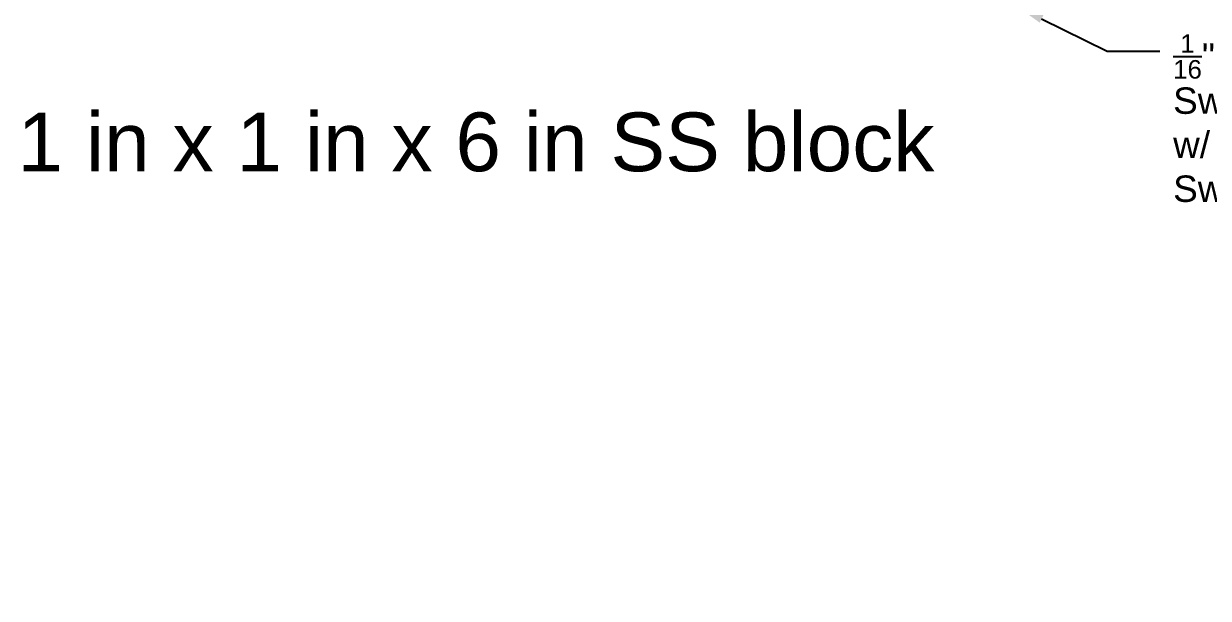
# Model space of a CAD drawing. Header units: inches. Extents: x 8.2 to 16.79, y 19.82 to 25.52.
# Drawn here: x 8.202 to 12.234, y 19.816 to 21.774 of the extents above; entities that cross this region are included whole.
import ezdxf
from ezdxf import colors
from ezdxf.entities.mleader import LeaderData, LeaderLine
from ezdxf.math import Vec2, Vec3

# ---------------------------------------------------------------- set-up
doc = ezdxf.new("R2010")
doc.units = ezdxf.units.IN
doc.header["$MEASUREMENT"] = 0
doc.styles.get("Standard").update_dxf_attribs({"font": 'Arial.ttf'})

msp = doc.modelspace()

# ---------------------------------------------------------------- texts
at = {"color": 3, "insert": (8.18061, 21.47127), "char_height": 0.2, "attachment_point": 1}
msp.add_mtext_dynamic_manual_height_columns('1 in x 1 in x 6 in SS block', width=3.3112257, gutter_width=1, heights=[0], dxfattribs=at)

# ---------------------------------------------------------------- leaders
at = {"color": 252, "lineweight": 15}
ml = msp.add_multileader_mtext('Standard', dxfattribs=at)
ml.set_content('\\A1;{\\H0.7x;\\S1/8;\\H1.42857x;" Tube Fitting to \\H0.7x;\\S1/8;\\H1.42857x;: NPT adaptor}\\PSwagelok SS-200-1-2', color=252)
ml.set_leader_properties()
ml.build(insert=Vec2(0, 0))
ml.multileader.update_dxf_attribs({"dogleg_length": 0.36, "arrow_head_size": 0.09, "scale": 0.5})
ctx = ml.context
ctx.base_point, ctx.scale, ctx.char_height, ctx.arrow_head_size, ctx.landing_gap_size, ctx.plane_origin = Vec3(8.50054, 22.24491), 0.5, 0.09, 0.09, 0.045, Vec3(8.92648, 22.51171)
notes = []
notes.append((ctx, [(0, (1, 1, 0), (8.32054, 22.24491), (1, 0), 0.18, [(0, [(8.23928, 22.8539)], 0, [])])]))
ctx.mtext.insert, ctx.mtext.flow_direction = Vec3(8.54554, 22.3028), 5
ml = msp.add_multileader_mtext('Standard', dxfattribs=at)
ml.set_content('\\A1;{\\H0.7x;\\S1/16;}" Tube Fitting to {\\H0.7x;\\S1/16;}" NPT adaptor\\PSwagelokSS-100-1-1\\Pw/ Teflon Ferrules\\PSwagelok T-100-SET', color=252)
ml.set_leader_properties()
ml.build(insert=Vec2(0, 0))
ml.multileader.update_dxf_attribs({"dogleg_length": 0.36, "arrow_head_size": 0.09, "scale": 0.5})
ctx = ml.context
ctx.base_point, ctx.scale, ctx.char_height, ctx.arrow_head_size, ctx.landing_gap_size, ctx.plane_origin = Vec3(12.06967, 21.68018), 0.5, 0.09, 0.09, 0.045, Vec3(11.62418, 21.59613)
notes.append((ctx, [(0, (1, 1, 0), (11.88967, 21.68018), (1, 0), 0.18, [(0, [(11.58633, 21.83052)], 0, [])])]))
ctx.mtext.insert, ctx.mtext.flow_direction = Vec3(12.11467, 21.73807), 5
for ctx, leaders in notes:
    for number, flags, end, landing, length, lines in leaders:
        leader = LeaderData()
        leader.index, (leader.has_last_leader_line, leader.has_dogleg_vector, leader.attachment_direction) = number, flags
        leader.last_leader_point, leader.dogleg_vector, leader.dogleg_length = Vec3(end), Vec3(landing), length
        for number, points, colour, breaks in lines:
            line = LeaderLine()
            line.index, line.vertices, line.color, line.breaks = number, Vec3.list(points), colors.encode_raw_color(colour), breaks
            leader.lines.append(line)
        ctx.leaders.append(leader)

doc.saveas('drawing.dxf')
